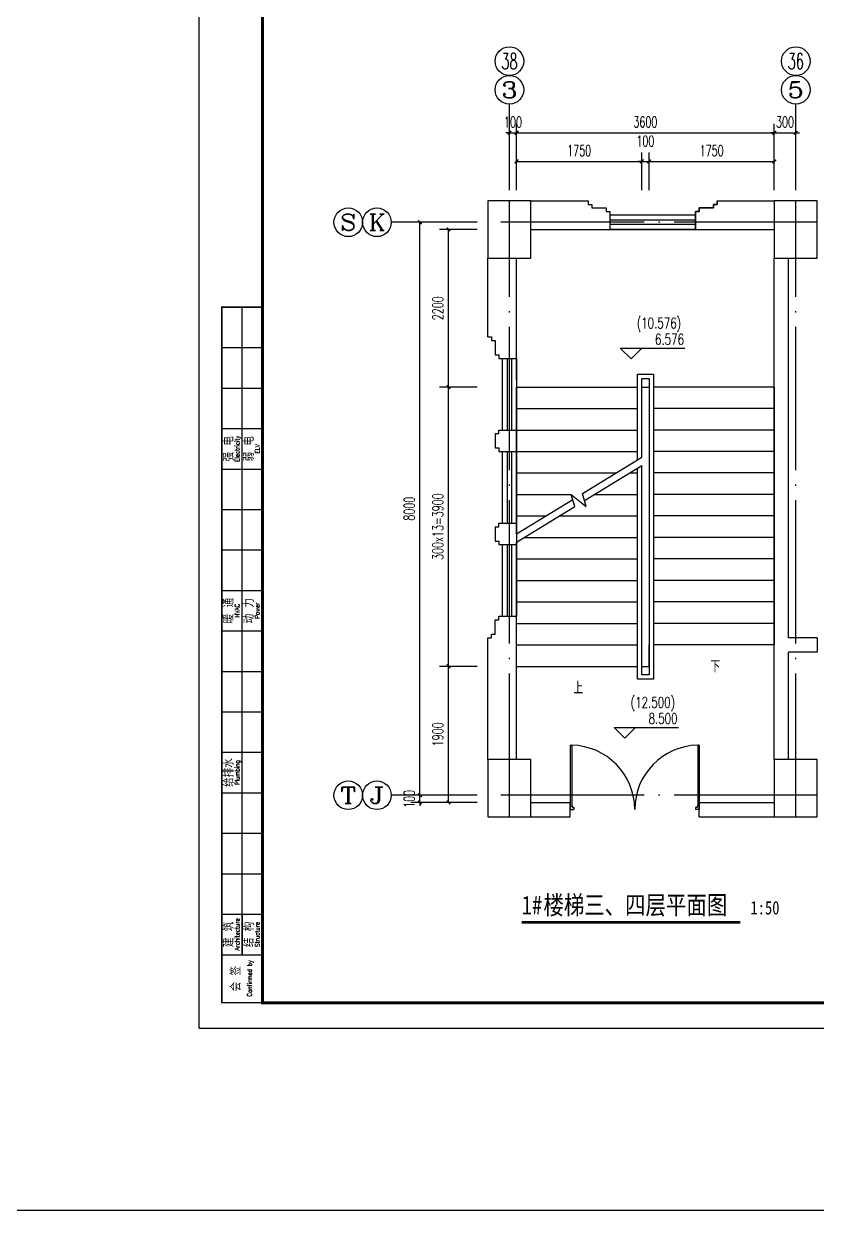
# Model space of a CAD drawing. Extents: x 239268 to 489116, y -316056 to -246175.
# Drawn here: x 305371 to 316456, y -278420 to -261853 of the extents above; entities that cross this region are included whole.
import ezdxf
from ezdxf.enums import TextEntityAlignment as Align

# ---------------------------------------------------------------- set-up
doc = ezdxf.new("R2010")
doc.units = 0
doc.header["$LTSCALE"] = 1000
doc.header["$MEASUREMENT"] = 0
doc.linetypes.add('DOTE', pattern=[2.42, 2, -0.2, 0.02, -0.2])
doc.layers.get('0').update_dxf_attribs({"linetype": 'CONTINUOUS'})
doc.layers.get('Defpoints').update_dxf_attribs({"color": 6, "linetype": 'CONTINUOUS'})
for name, color, linetype in [('3-liang-s', 120, 'CONTINUOUS'), ('A-墙线', 2, 'CONTINUOUS'), ('A-外窗', 145, 'CONTINUOUS'), ('A-门', 167, 'CONTINUOUS'), ('AXIS', 3, 'CONTINUOUS'), ('AXIS_TEXT', 7, 'CONTINUOUS'), ('COLUMN', 2, 'CONTINUOUS'), ('DIM_ELEV', 3, 'CONTINUOUS'), ('DIM_SYMB', 3, 'CONTINUOUS'), ('DOTE', 26, 'DOTE'), ('PUB_TEXT', 7, 'CONTINUOUS'), ('STAIR', 4, 'CONTINUOUS'), ('图框', 85, 'CONTINUOUS')]:
    doc.layers.add(name, color=color, linetype=linetype)
doc.styles.add('_TCH_AXIS', font='COMPLEX', dxfattribs={"bigfont": 'GBCBIG'})
doc.styles.add('_TCH_DIM', font='SIMPLEX', dxfattribs={"bigfont": 'GBCBIG'})
doc.styles.add('COMPLEX', font='COMPLEX')
doc.styles.add('DIM_FONT', font='SIMPLEX.shx', dxfattribs={"width": 0.65})
doc.styles.add('TKZ2_tjkts.shx', font='tjromant.shx', dxfattribs={"bigfont": 'tjkts.shx'})
doc.styles.add('房间名称', font='SIMHEI.TTF', dxfattribs={"width": 0.8})
doc.dimstyles.new('DIMN50', dxfattribs={"dimscale": 0.5, "dimtxt": 300, "dimasz": 100, "dimexe": 250, "dimexo": 300, "dimgap": 150, "dimtad": 1, "dimdec": 0, "dimzin": 0, "dimdsep": 46, "dimtxsty": 'DIM_FONT', "dimblk": 'ARCHTICK', "dimcen": 0.09, "dimclrt": 7, "dimazin": 2, "dimtfac": 1, "dimtdec": 0, "dimtix": 1, "dimtmove": 2, "dimatfit": 3, "dimfxl": 0, "dimtolj": 1, "dimtzin": 0, "dimarcsym": 0})

# ---------------------------------------------------------------- blocks, each defined once
blk = doc.blocks.new('m1800')
at = {"layer": 'A-墙线'}
for p, q in [((-900, -100), (-900, 100)), ((900, -100), (900, 100))]:
    blk.add_line(p, q, dxfattribs=at)
at = {"layer": 'A-门'}
for p, q in [((-900, 900), (-900, 0)), ((-900, 900), (-880, 900)), ((-880, 900), (-880, 50)), ((880, 900), (880, 50)), ((900, 900), (880, 900)), ((900, 900), (900, 0)), ((-900, 50), (-870, 50)), ((-900, 0), (-850, 0)), ((-870, 50), (-870, 30)), ((-870, 30), (-850, 30)), ((-850, 30), (-850, 0)), ((850, 30), (850, 0)), ((870, 30), (850, 30)), ((900, 0), (850, 0)), ((870, 50), (870, 30)), ((900, 50), (870, 50))]:
    blk.add_line(p, q, dxfattribs=at)
for centre, start, end in [((-900, 0), 0, 88.7267), ((900, 0), 91.2733, 180)]:
    blk.add_arc(centre, 900, start, end, dxfattribs=at)
blk = doc.blocks.new('TJAD_TK_A0')
at = {"layer": '图框'}
for p, q in [((973, -441.7), (973, 399.3)), ((990, -412.7), (990, -156.7)), ((982, -172.7), (998, -172.7)), ((982, -188.7), (998, -188.7)), ((982, -204.7), (998, -204.7)), ((982, -220.7), (998, -220.7)), ((982, -236.7), (998, -236.7)), ((982, -252.7), (998, -252.7)), ((982, -268.7), (998, -268.7)), ((982, -284.7), (998, -284.7)), ((982, -300.7), (998, -300.7)), ((982, -316.7), (998, -316.7)), ((982, -332.7), (998, -332.7)), ((982, -348.7), (998, -348.7)), ((982, -364.7), (998, -364.7)), ((982, -380.7), (998, -380.7)), ((982, -396.7), (998, -396.7)), ((990, -396.7), (990, -412.7)), ((982, -412.7), (998, -412.7)), ((973, -441.7), (2162, -441.7))]:
    blk.add_line(p, q, dxfattribs=at)
at = {"layer": '图框', "const_width": 1.2}
blk.add_lwpolyline([(2152, -431.7), (2152, 389.3), (998, 389.3), (998, -431.7)], close=True, dxfattribs=at)
at = {"layer": '图框', "const_width": 0.6}
blk.add_lwpolyline([(998, -431.7), (982, -431.7), (982, -156.7), (998, -156.7)], dxfattribs=at)
at = {"layer": '图框', "style": 'TKZ2_tjkts.shx'}
for s, p in [('强 电', (984.79, -212.7)), ('弱 电', (992.79, -212.7)), ('暖 通', (984.79, -276.7)), ('动 力', (992.79, -276.7)), ('给排水', (984.79, -340.7)), ('建 筑', (984.79, -404.7)), ('结 构', (992.79, -404.7)), ('会 签', (987.62, -422.2))]:
    blk.add_text(s, height=3.6, rotation=90, dxfattribs=at).set_placement(p, align=Align.MIDDLE_CENTER)
at = {"layer": '图框', "style": 'TKZ2_tjkts.shx', "width": 0.8}
for s, p in [('Electricity', (988.02, -212.7)), ('ELV', (996.02, -212.7)), ('HVAC', (988.02, -276.7)), ('Power', (996.02, -276.7)), ('Plumbing', (988.02, -340.7)), ('Architecture', (988.02, -404.7)), ('Structure', (996.02, -404.7)), ('Confirmed by', (992.95, -422.09))]:
    blk.add_text(s, height=1.8, rotation=90, dxfattribs=at).set_placement(p, align=Align.MIDDLE_CENTER)
blk = doc.blocks.new('_ArchTick')
at = {"color": 0, "linetype": 'ByBlock', "const_width": 0.4}
blk.add_lwpolyline([(-0.5, -0.5), (0.5, 0.5)], dxfattribs=at)
blk = doc.blocks.new('*D60')
at = {"layer": 'AXIS', "color": 0, "lineweight": -2}
for p, q in [((312256, -264175), (312256, -263650)), ((314006, -264175), (314006, -263650)), ((312256, -263775), (314006, -263775))]:
    blk.add_line(p, q, dxfattribs=at)
at = {"layer": 'Defpoints', "color": 0}
for p in [(314006, -263775), (312256, -264325), (314006, -264325)]:
    blk.add_point(p, dxfattribs=at)
at = {"layer": 'AXIS', "color": 0, "lineweight": -2, "xscale": 50, "yscale": 50, "zscale": 50, "rotation": 180}
blk.add_blockref('_ArchTick', (312256, -263775), dxfattribs=at)
at = {"layer": 'AXIS', "color": 0, "lineweight": -2, "xscale": 50, "yscale": 50, "zscale": 50}
blk.add_blockref('_ArchTick', (314006, -263775), dxfattribs=at)
at = {"layer": 'AXIS', "color": 7, "insert": (313131, -263625), "char_height": 150, "attachment_point": 5, "style": 'DIM_FONT'}
blk.add_mtext('\\A1;1750', dxfattribs=at)
blk = doc.blocks.new('*D61')
at = {"layer": 'AXIS', "color": 0, "lineweight": -2}
for p, q in [((314006, -264175), (314006, -263650)), ((314106, -264175), (314106, -263650)), ((314006, -263775), (313956, -263775)), ((314006, -263775), (314106, -263775)), ((314106, -263775), (314156, -263775))]:
    blk.add_line(p, q, dxfattribs=at)
at = {"layer": 'Defpoints', "color": 0}
for p in [(314106, -263775), (314006, -264325), (314106, -264325)]:
    blk.add_point(p, dxfattribs=at)
at = {"layer": 'AXIS', "color": 0, "lineweight": -2, "xscale": 50, "yscale": 50, "zscale": 50}
blk.add_blockref('_ArchTick', (314006, -263775), dxfattribs=at)
at = {"layer": 'AXIS', "color": 0, "lineweight": -2, "xscale": 50, "yscale": 50, "zscale": 50, "rotation": 180}
blk.add_blockref('_ArchTick', (314106, -263775), dxfattribs=at)
at = {"layer": 'AXIS', "color": 7, "insert": (314056, -263492), "char_height": 150, "attachment_point": 5, "style": 'DIM_FONT'}
blk.add_mtext('\\A1;100', dxfattribs=at)
blk = doc.blocks.new('*D62')
at = {"layer": 'AXIS', "color": 0, "lineweight": -2}
for p, q in [((314106, -264175), (314106, -263650)), ((315856, -264175), (315856, -263650)), ((314106, -263775), (315856, -263775))]:
    blk.add_line(p, q, dxfattribs=at)
at = {"layer": 'Defpoints', "color": 0}
for p in [(315856, -263775), (314106, -264325), (315856, -264325)]:
    blk.add_point(p, dxfattribs=at)
at = {"layer": 'AXIS', "color": 0, "lineweight": -2, "xscale": 50, "yscale": 50, "zscale": 50, "rotation": 180}
blk.add_blockref('_ArchTick', (314106, -263775), dxfattribs=at)
at = {"layer": 'AXIS', "color": 0, "lineweight": -2, "xscale": 50, "yscale": 50, "zscale": 50}
blk.add_blockref('_ArchTick', (315856, -263775), dxfattribs=at)
at = {"layer": 'AXIS', "color": 7, "insert": (314981, -263625), "char_height": 150, "attachment_point": 5, "style": 'DIM_FONT'}
blk.add_mtext('\\A1;1750', dxfattribs=at)
blk = doc.blocks.new('*D63')
at = {"layer": 'AXIS', "color": 0, "lineweight": -2}
for p, q in [((312156, -263375), (312106, -263375)), ((312156, -264175), (312156, -263250)), ((312156, -263375), (312256, -263375)), ((312256, -264175), (312256, -263250)), ((312256, -263375), (312306, -263375))]:
    blk.add_line(p, q, dxfattribs=at)
at = {"layer": 'Defpoints', "color": 0}
for p in [(312256, -263375), (312156, -264325), (312256, -264325)]:
    blk.add_point(p, dxfattribs=at)
at = {"layer": 'AXIS', "color": 0, "lineweight": -2, "xscale": 50, "yscale": 50, "zscale": 50}
blk.add_blockref('_ArchTick', (312156, -263375), dxfattribs=at)
at = {"layer": 'AXIS', "color": 0, "lineweight": -2, "xscale": 50, "yscale": 50, "zscale": 50, "rotation": 180}
blk.add_blockref('_ArchTick', (312256, -263375), dxfattribs=at)
at = {"layer": 'AXIS', "color": 7, "insert": (312206, -263225), "char_height": 150, "attachment_point": 5, "style": 'DIM_FONT'}
blk.add_mtext('\\A1;100', dxfattribs=at)
blk = doc.blocks.new('*D64')
at = {"layer": 'AXIS', "color": 0, "lineweight": -2}
for p, q in [((312256, -264175), (312256, -263250)), ((312256, -263375), (315856, -263375)), ((315856, -264175), (315856, -263250))]:
    blk.add_line(p, q, dxfattribs=at)
at = {"layer": 'Defpoints', "color": 0}
for p in [(315856, -263375), (312256, -264325), (315856, -264325)]:
    blk.add_point(p, dxfattribs=at)
at = {"layer": 'AXIS', "color": 0, "lineweight": -2, "xscale": 50, "yscale": 50, "zscale": 50, "rotation": 180}
blk.add_blockref('_ArchTick', (312256, -263375), dxfattribs=at)
at = {"layer": 'AXIS', "color": 0, "lineweight": -2, "xscale": 50, "yscale": 50, "zscale": 50}
blk.add_blockref('_ArchTick', (315856, -263375), dxfattribs=at)
at = {"layer": 'AXIS', "color": 7, "insert": (314056, -263225), "char_height": 150, "attachment_point": 5, "style": 'DIM_FONT'}
blk.add_mtext('\\A1;3600', dxfattribs=at)
blk = doc.blocks.new('*D65')
at = {"layer": 'AXIS', "color": 0, "lineweight": -2}
for p, q in [((315856, -263375), (315806, -263375)), ((315856, -264175), (315856, -263250)), ((315856, -263375), (316156, -263375)), ((316156, -264175), (316156, -263250)), ((316156, -263375), (316206, -263375))]:
    blk.add_line(p, q, dxfattribs=at)
at = {"layer": 'Defpoints', "color": 0}
for p in [(316156, -263375), (315856, -264325), (316156, -264325)]:
    blk.add_point(p, dxfattribs=at)
at = {"layer": 'AXIS', "color": 0, "lineweight": -2, "xscale": 50, "yscale": 50, "zscale": 50}
blk.add_blockref('_ArchTick', (315856, -263375), dxfattribs=at)
at = {"layer": 'AXIS', "color": 0, "lineweight": -2, "xscale": 50, "yscale": 50, "zscale": 50, "rotation": 180}
blk.add_blockref('_ArchTick', (316156, -263375), dxfattribs=at)
at = {"layer": 'AXIS', "color": 7, "insert": (316006, -263225), "char_height": 150, "attachment_point": 5, "style": 'DIM_FONT'}
blk.add_mtext('\\A1;300', dxfattribs=at)
blk = doc.blocks.new('*D70')
at = {"layer": 'AXIS', "color": 0, "lineweight": -2}
for p, q in [((311706, -270825), (311181, -270825)), ((311306, -272725), (311306, -270825)), ((311706, -272725), (311181, -272725))]:
    blk.add_line(p, q, dxfattribs=at)
at = {"layer": 'Defpoints', "color": 0}
for p in [(311306, -270825), (311856, -270825), (311856, -272725)]:
    blk.add_point(p, dxfattribs=at)
at = {"layer": 'AXIS', "color": 0, "lineweight": -2, "xscale": 50, "yscale": 50, "zscale": 50}
for p, rotation in [((311306, -270825), 90), ((311306, -272725), 270)]:
    blk.add_blockref('_ArchTick', p, dxfattribs=dict(at, rotation=rotation))
at = {"layer": 'AXIS', "color": 7, "insert": (311156, -271775), "char_height": 150, "attachment_point": 5, "rotation": 90, "style": 'DIM_FONT'}
blk.add_mtext('\\A1;1900', dxfattribs=at)
blk = doc.blocks.new('*D71')
at = {"layer": 'AXIS', "color": 0, "lineweight": -2}
for p, q in [((311706, -266925), (311181, -266925)), ((311306, -270825), (311306, -266925)), ((311706, -270825), (311181, -270825))]:
    blk.add_line(p, q, dxfattribs=at)
at = {"layer": 'Defpoints', "color": 0}
for p in [(311306, -266925), (311856, -266925), (311856, -270825)]:
    blk.add_point(p, dxfattribs=at)
at = {"layer": 'AXIS', "color": 0, "lineweight": -2, "xscale": 50, "yscale": 50, "zscale": 50}
for p, rotation in [((311306, -266925), 90), ((311306, -270825), 270)]:
    blk.add_blockref('_ArchTick', p, dxfattribs=dict(at, rotation=rotation))
at = {"layer": 'AXIS', "color": 7, "insert": (311156, -268875), "char_height": 150, "attachment_point": 5, "rotation": 90, "style": 'DIM_FONT'}
blk.add_mtext('\\A1;300x13=3900', dxfattribs=at)
blk = doc.blocks.new('*D72')
at = {"layer": 'AXIS', "color": 0, "lineweight": -2}
for p, q in [((311706, -264725), (311181, -264725)), ((311306, -266925), (311306, -264725)), ((311706, -266925), (311181, -266925))]:
    blk.add_line(p, q, dxfattribs=at)
at = {"layer": 'Defpoints', "color": 0}
for p in [(311306, -264725), (311856, -264725), (311856, -266925)]:
    blk.add_point(p, dxfattribs=at)
at = {"layer": 'AXIS', "color": 0, "lineweight": -2, "xscale": 50, "yscale": 50, "zscale": 50}
for p, rotation in [((311306, -264725), 90), ((311306, -266925), 270)]:
    blk.add_blockref('_ArchTick', p, dxfattribs=dict(at, rotation=rotation))
at = {"layer": 'AXIS', "color": 7, "insert": (311156, -265825), "char_height": 150, "attachment_point": 5, "rotation": 90, "style": 'DIM_FONT'}
blk.add_mtext('\\A1;2200', dxfattribs=at)
blk = doc.blocks.new('*D73')
at = {"layer": 'AXIS', "color": 0, "lineweight": -2}
for p, q in [((311706, -272625), (310781, -272625)), ((310906, -272625), (310906, -272575)), ((310906, -272725), (310906, -272625)), ((311706, -272725), (310781, -272725)), ((310906, -272725), (310906, -272775))]:
    blk.add_line(p, q, dxfattribs=at)
at = {"layer": 'Defpoints', "color": 0}
for p in [(310906, -272625), (311856, -272625), (311856, -272725)]:
    blk.add_point(p, dxfattribs=at)
at = {"layer": 'AXIS', "color": 0, "lineweight": -2, "xscale": 50, "yscale": 50, "zscale": 50}
for p, rotation in [((310906, -272625), 270), ((310906, -272725), 90)]:
    blk.add_blockref('_ArchTick', p, dxfattribs=dict(at, rotation=rotation))
at = {"layer": 'AXIS', "color": 7, "insert": (310756, -272675), "char_height": 150, "attachment_point": 5, "rotation": 90, "style": 'DIM_FONT'}
blk.add_mtext('\\A1;100', dxfattribs=at)
blk = doc.blocks.new('*D74')
at = {"layer": 'AXIS', "color": 0, "lineweight": -2}
for p, q in [((311706, -264625), (310781, -264625)), ((310906, -272625), (310906, -264625)), ((311706, -272625), (310781, -272625))]:
    blk.add_line(p, q, dxfattribs=at)
at = {"layer": 'Defpoints', "color": 0}
for p in [(310906, -264625), (311856, -264625), (311856, -272625)]:
    blk.add_point(p, dxfattribs=at)
at = {"layer": 'AXIS', "color": 0, "lineweight": -2, "xscale": 50, "yscale": 50, "zscale": 50}
for p, rotation in [((310906, -264625), 90), ((310906, -272625), 270)]:
    blk.add_blockref('_ArchTick', p, dxfattribs=dict(at, rotation=rotation))
at = {"layer": 'AXIS', "color": 7, "insert": (310756, -268625), "char_height": 150, "attachment_point": 5, "rotation": 90, "style": 'DIM_FONT'}
blk.add_mtext('\\A1;8000', dxfattribs=at)
blk = doc.blocks.new('_AXISO')
blk.add_circle((0, 0), 0.5)
at = {"layer": 'AXIS_TEXT', "style": 'COMPLEX', "width": 1.041667}
blk.add_attdef('A', text='', height=0.56, dxfattribs=at).set_placement((-0.25, -0.28), (0.25, -0.28), align=Align.FIT)

msp = doc.modelspace()

# ---------------------------------------------------------------- linework, layer by layer
at = {"layer": '3-liang-s'}
msp.add_lwpolyline([(312456.5, -264325.3), (313256.5, -264325.2), (313256.5, -264375.3), (313306.5, -264375.3), (313306.5, -264425.3), (313506.5, -264425.3), (313506.5, -264475.3), (313556.5, -264475.3), (313556.5, -264725.3), (314756.5, -264725.3), (314756.5, -264475.3), (314806.5, -264475.3), (314806.5, -264425.3), (315006.5, -264425.3), (315006.5, -264375.3), (315056.5, -264375.3), (315056.5, -264325.3), (315856.5, -264325.2)], dxfattribs=at)
at = {"layer": 'A-墙线'}
for p, q in [((312456.5, -264325.3), (313256.5, -264325.3)), ((313256.5, -264325.3), (313256.5, -264375.3)), ((313256.5, -264375.3), (313306.5, -264375.3)), ((313306.5, -264375.3), (313306.5, -264425.3)), ((315006.5, -264375.3), (315006.5, -264425.3)), ((315056.5, -264375.3), (315006.5, -264375.3)), ((315056.5, -264325.3), (315856.5, -264325.3)), ((315056.5, -264325.3), (315056.5, -264375.3)), ((313306.5, -264425.3), (313506.5, -264425.3)), ((313506.5, -264425.3), (313506.5, -264475.3)), ((313506.5, -264475.3), (313556.5, -264475.3)), ((313556.5, -264475.3), (313556.5, -264725.3)), ((314806.5, -264475.3), (314756.5, -264475.3)), ((314756.5, -264475.3), (314756.5, -264725.3)), ((314806.5, -264425.3), (314806.5, -264475.3)), ((315006.5, -264425.3), (314806.5, -264425.3)), ((312456.5, -264725.3), (313556.5, -264725.3)), ((314756.5, -264725.3), (315856.5, -264725.3)), ((311856.5, -266225.3), (311856.5, -265125.3)), ((312256.5, -266825.3), (312256.5, -265125.3)), ((315856.5, -272125.3), (315856.5, -265125.2)), ((316056.5, -270425.3), (316056.5, -265125.2)), ((311856.5, -266225.3), (311906.5, -266225.3)), ((311906.5, -266225.3), (311906.5, -266275.3)), ((311906.5, -266275.3), (311956.5, -266275.3)), ((311956.5, -266275.3), (311956.5, -266475.3)), ((311956.5, -266475.3), (312006.5, -266475.3)), ((312006.5, -266475.3), (312006.5, -266525.3)), ((312006.5, -266525.3), (312256.5, -266525.3)), ((312006.5, -267575.3), (312006.5, -267525.3)), ((312006.5, -267525.3), (312256.5, -267525.3)), ((312256.5, -267525.3), (312256.5, -267825.3)), ((311956.5, -267575.3), (311956.5, -267775.3)), ((311956.5, -267575.3), (312006.5, -267575.3)), ((311956.5, -267775.3), (312006.5, -267775.3)), ((312006.5, -267775.3), (312006.5, -267825.3)), ((312006.5, -267825.3), (312256.5, -267825.3)), ((311956.5, -268875.3), (311956.5, -269075.3)), ((311956.5, -268875.3), (312006.5, -268875.3)), ((312006.5, -268875.3), (312006.5, -268825.3)), ((312006.5, -268825.3), (312256.5, -268825.3)), ((312256.5, -268825.3), (312256.5, -269125.3)), ((311956.5, -269075.3), (312006.5, -269075.3)), ((312006.5, -269075.3), (312006.5, -269125.3)), ((312006.5, -269125.3), (312256.5, -269125.3)), ((311956.5, -270175.3), (312006.5, -270175.3)), ((311956.5, -270375.3), (311956.5, -270175.3)), ((312006.5, -270175.3), (312006.5, -270125.3)), ((312006.5, -270125.3), (312256.5, -270125.3)), ((312256.5, -272125.3), (312256.5, -270125.3)), ((311856.5, -272125.3), (311856.5, -270425.3)), ((311856.5, -270425.3), (311906.5, -270425.3)), ((311906.5, -270375.3), (311956.5, -270375.3)), ((311906.5, -270425.3), (311906.5, -270375.3)), ((316456.5, -270425.3), (316056.5, -270425.3)), ((316056.5, -272125.3), (316056.5, -270625.3)), ((316456.5, -270625.3), (316056.5, -270625.3)), ((312456.5, -272725.3), (313006.5, -272725.3)), ((314806.5, -272725.3), (315856.5, -272725.3)), ((312456.5, -272925.3), (313006.5, -272925.3)), ((314806.5, -272925.3), (315856.5, -272925.3)), ((253089.6, -278419.5), (489115.8, -278419.5))]:
    msp.add_line(p, q, dxfattribs=at)
at = {"layer": 'A-外窗'}
for p, q in [((314756.5, -264525.3), (313556.5, -264525.3)), ((314756.5, -264595.3), (313556.5, -264595.3)), ((314756.5, -264655.3), (313556.5, -264655.3)), ((314756.5, -264725.3), (313556.5, -264725.3)), ((312056.5, -266525.3), (312056.5, -267525.3)), ((312126.5, -266525.3), (312126.5, -267525.3)), ((312186.5, -266525.3), (312186.5, -267525.3)), ((312256.5, -266525.3), (312256.5, -267525.3)), ((312056.5, -267825.3), (312056.5, -268825.3)), ((312126.5, -267825.3), (312126.5, -268825.3)), ((312186.5, -267825.3), (312186.5, -268825.3)), ((312256.5, -267825.3), (312256.5, -268825.3)), ((312056.5, -269125.3), (312056.5, -270125.3)), ((312126.5, -269125.3), (312126.5, -270125.3)), ((312186.5, -269125.3), (312186.5, -270125.3)), ((312256.5, -269125.3), (312256.5, -270125.3))]:
    msp.add_line(p, q, dxfattribs=at)
at = {"layer": 'AXIS'}
for p, q in [((312156.5, -262575.3), (312156.5, -262575.3)), ((316156.5, -262575.3), (316156.5, -262575.3)), ((312156.5, -264175.3), (312156.5, -262975.3)), ((316156.5, -264175.3), (316156.5, -262975.3)), ((310104.7, -264625.3), (310104.7, -264625.3)), ((311706.5, -264625.3), (310504.7, -264625.3)), ((310104.7, -272625.3), (310104.7, -272625.3)), ((311706.5, -272625.3), (310504.7, -272625.3))]:
    msp.add_line(p, q, dxfattribs=at)
at = {"layer": 'COLUMN'}
for p, q in [((312456.5, -264325.3), (311856.5, -264325.3)), ((311856.5, -264325.3), (311856.5, -265125.3)), ((312456.5, -265125.3), (312456.5, -264325.3)), ((316456.5, -264325.3), (315856.5, -264325.3)), ((315856.5, -264325.3), (315856.5, -265125.2)), ((316456.5, -265125.2), (316456.5, -264325.3)), ((311856.5, -265125.3), (312456.5, -265125.3)), ((315856.5, -265125.2), (316456.5, -265125.2)), ((312456.5, -272125.3), (311856.5, -272125.3)), ((311856.5, -272125.3), (311856.5, -272925.3)), ((312456.5, -272925.3), (312456.5, -272125.3)), ((316456.5, -272125.3), (315856.5, -272125.3)), ((315856.5, -272125.3), (315856.5, -272925.3)), ((316456.5, -272925.3), (316456.5, -272125.3)), ((311856.5, -272925.3), (312456.5, -272925.3)), ((315856.5, -272925.3), (316456.5, -272925.3))]:
    msp.add_line(p, q, dxfattribs=at)
at = {"layer": 'Defpoints'}
msp.add_line((316456.5, -270425.3), (316456.5, -270625.3), dxfattribs=at)
at = {"layer": 'DIM_ELEV'}
for p, q in [((313854.6, -266532.1), (313704.6, -266382.1)), ((313704.6, -266382.1), (314604.6, -266382.1)), ((313854.6, -266532.1), (314004.6, -266382.1)), ((313769.5, -271827.8), (313619.5, -271677.8)), ((313619.5, -271677.8), (314519.5, -271677.8)), ((313769.5, -271827.8), (313919.5, -271677.8))]:
    msp.add_line(p, q, dxfattribs=at)
at = {"layer": 'DIM_SYMB'}
for points in [[(315011.5, -270525.3, 0, 0, 0), (315011.5, -265720.4, 0, 0, 0), (313101.5, -265720.4, 0, 0, 0), (313101.5, -268100.4, 40, 0, 0), (313101.5, -268250.4, 0, 0, 0)], [(313101.5, -270825.3, 0, 0, 0), (313101.5, -268867.8, 40, 0, 0), (313101.5, -268717.8, 0, 0, 0)]]:
    msp.add_lwpolyline(points, format="xyseb", dxfattribs=at)
at = {"layer": 'DIM_SYMB', "const_width": 35}
msp.add_lwpolyline([(312329.2, -274400.5), (315382.3, -274400.5)], dxfattribs=at)
at = {"layer": 'DOTE'}
for p, q in [((312156.5, -272925.3), (312156.5, -264325.3)), ((316156.5, -272925.3), (316156.5, -264325.3)), ((316456.5, -264625.3), (311856.5, -264625.3)), ((316456.5, -272625.3), (311856.5, -272625.3))]:
    msp.add_line(p, q, dxfattribs=at)
at = {"layer": 'STAIR'}
for p, q in [((313946.5, -267940.3), (313946.5, -266745.3)), ((313946.5, -266745.3), (314166.5, -266745.3)), ((314006.5, -267903.6), (314006.5, -266805.3)), ((314006.5, -266805.3), (314106.5, -266805.3)), ((314106.5, -266805.3), (314106.5, -270945.3)), ((314166.5, -266745.3), (314166.5, -271005.3)), ((312256.5, -268975.8), (312256.5, -266925.3)), ((312256.5, -266925.3), (313946.5, -266925.3)), ((314006.5, -267903.6), (314006.5, -266925.3)), ((314006.5, -266925.3), (314106.5, -266925.3)), ((314106.5, -266925.3), (314106.5, -270525.3)), ((315856.5, -266925.3), (314166.5, -266925.3)), ((315856.5, -266925.3), (315856.5, -270525.3)), ((312256.5, -267225.3), (313946.5, -267225.3)), ((315856.5, -267225.3), (314166.5, -267225.3)), ((312256.5, -267525.3), (313946.5, -267525.3)), ((315856.5, -267525.3), (314166.5, -267525.3)), ((312256.5, -267825.3), (313946.5, -267825.3)), ((315856.5, -267825.3), (314166.5, -267825.3)), ((313176.3, -268412.2), (314006.5, -267903.6)), ((313205.7, -268511.5), (314006.5, -268020.9)), ((314006.5, -270825.3), (314006.5, -268020.9)), ((314006.5, -270945.3), (314006.5, -268020.9)), ((312256.5, -268125.3), (313644.7, -268125.3)), ((313836.1, -268125.3), (313946.5, -268125.3)), ((313946.5, -271005.3), (313946.5, -268057.6)), ((315856.5, -268125.3), (314166.5, -268125.3)), ((312256.5, -268425.3), (313019.3, -268425.3)), ((312256.5, -268975.8), (313040.2, -268495.6)), ((313069.6, -268594.9), (313018.9, -268423.8)), ((313018.9, -268423.8), (313229.4, -268591.3)), ((313229.4, -268591.3), (313176.3, -268412.2)), ((313346.4, -268425.3), (313946.5, -268425.3)), ((315856.5, -268425.3), (314166.5, -268425.3)), ((312256.5, -269093.1), (313069.6, -268594.9)), ((312256.5, -268725.3), (312665.4, -268725.3)), ((312856.8, -268725.3), (313946.5, -268725.3)), ((315856.5, -268725.3), (314166.5, -268725.3)), ((312367.2, -269025.3), (313946.5, -269025.3)), ((315856.5, -269025.3), (314166.5, -269025.3)), ((312256.5, -270825.3), (312256.5, -269093.1)), ((312256.5, -269325.3), (313946.5, -269325.3)), ((315856.5, -269325.3), (314166.5, -269325.3)), ((312256.5, -269625.3), (313946.5, -269625.3)), ((315856.5, -269625.3), (314166.5, -269625.3)), ((312256.5, -269925.3), (313946.5, -269925.3)), ((315856.5, -269925.3), (314166.5, -269925.3)), ((312256.5, -270225.3), (313946.5, -270225.3)), ((315856.5, -270225.3), (314166.5, -270225.3)), ((312256.5, -270525.3), (313946.5, -270525.3)), ((314106.5, -270825.3), (314106.5, -270525.3)), ((315856.5, -270525.3), (314166.5, -270525.3)), ((312256.5, -270825.3), (313946.5, -270825.3)), ((314006.5, -270825.3), (314106.5, -270825.3)), ((314166.5, -271005.3), (313946.5, -271005.3)), ((314106.5, -270945.3), (314006.5, -270945.3))]:
    msp.add_line(p, q, dxfattribs=at)
at = {"layer": '图框', "color": 1}
msp.add_lwpolyline([(308705, -246528.2), (346633.4, -246528.2), (346633.4, -275521.9), (308705, -275521.9)], close=True, dxfattribs=at)

# ---------------------------------------------------------------- block references
at = {"layer": 'A-门'}
msp.add_blockref('m1800', (313906.5, -272825.3), dxfattribs=at)
at = {"layer": 'AXIS'}
ref = msp.add_blockref('_AXISO', (312156.5, -262375.3), dxfattribs=dict(at, xscale=400, yscale=400, zscale=400))
ref.add_attrib('A', '38', dxfattribs={"layer": 'AXIS_TEXT', "height": 226.27, "style": '_TCH_AXIS', "width": 0.636364}).set_placement((312043.3, -262488.4), (312269.6, -262488.4), align=Align.FIT)
ref = msp.add_blockref('_AXISO', (316156.5, -262375.3), dxfattribs=dict(at, xscale=400, yscale=400, zscale=400))
ref.add_attrib('A', '36', dxfattribs={"layer": 'AXIS_TEXT', "height": 226.27, "style": '_TCH_AXIS', "width": 0.636364}).set_placement((316043.3, -262488.4), (316269.6, -262488.4), align=Align.FIT)
ref = msp.add_blockref('_AXISO', (312156.5, -262775.3), dxfattribs=dict(at, xscale=400, yscale=400, zscale=400))
ref.add_attrib('A', '3', dxfattribs={"layer": 'AXIS_TEXT', "height": 226.3, "style": '_TCH_AXIS', "width": 1.5}).set_placement((312043.3, -262888.4), (312269.6, -262888.4), align=Align.FIT)
ref = msp.add_blockref('_AXISO', (316156.5, -262775.3), dxfattribs=dict(at, xscale=400, yscale=400, zscale=400))
ref.add_attrib('A', '5', dxfattribs={"layer": 'AXIS_TEXT', "height": 226.3, "style": '_TCH_AXIS', "width": 1.5}).set_placement((316043.3, -262888.4), (316269.6, -262888.4), align=Align.FIT)
ref = msp.add_blockref('_AXISO', (309904.7, -264625.3), dxfattribs=dict(at, xscale=400, yscale=400, zscale=400))
ref.add_attrib('A', 'S', dxfattribs={"layer": 'AXIS_TEXT', "height": 226.3, "style": '_TCH_AXIS', "width": 1.5}).set_placement((309791.6, -264738.4), (310017.8, -264738.4), align=Align.FIT)
ref = msp.add_blockref('_AXISO', (310304.7, -264625.3), dxfattribs=dict(at, xscale=400, yscale=400, zscale=400))
ref.add_attrib('A', 'K', dxfattribs={"layer": 'AXIS_TEXT', "height": 226.3, "style": '_TCH_AXIS', "width": 1.105263}).set_placement((310191.6, -264738.4), (310417.8, -264738.4), align=Align.FIT)
ref = msp.add_blockref('_AXISO', (309904.7, -272625.3), dxfattribs=dict(at, xscale=400, yscale=400, zscale=400))
ref.add_attrib('A', 'T', dxfattribs={"layer": 'AXIS_TEXT', "height": 226.3, "style": '_TCH_AXIS', "width": 1.4}).set_placement((309791.6, -272738.4), (310017.8, -272738.4), align=Align.FIT)
ref = msp.add_blockref('_AXISO', (310304.7, -272625.3), dxfattribs=dict(at, xscale=400, yscale=400, zscale=400))
ref.add_attrib('A', 'J', dxfattribs={"layer": 'AXIS_TEXT', "height": 226.3, "style": '_TCH_AXIS', "width": 1.909091}).set_placement((310191.6, -272738.4), (310417.8, -272738.4), align=Align.FIT)
at = {"layer": '图框', "xscale": 35.31510107015492, "yscale": 35.31510107015492, "zscale": 35.31510107015458}
msp.add_blockref('TJAD_TK_A0', (273460.5, -260276.3), dxfattribs=at)

# ---------------------------------------------------------------- texts
at = {"layer": 'PUB_TEXT'}
for s, height, style, width, p in [('(10.576)', 148.75, '_TCH_DIM', 0.705882, (313934.6, -266107.1)), ('6.576', 148.75, '_TCH_DIM', 0.705882, (314189.6, -266332.1)), ('(12.500)', 148.75, '_TCH_DIM', 0.705882, (313849.5, -271402.8)), ('8.500', 148.75, '_TCH_DIM', 0.705882, (314099.5, -271627.8)), ('楼梯三、四层平面图', 261.39, '房间名称', 0.8, (312631.6, -274289.1)), ('1#', 261.39, '房间名称', 0.8, (312329.2, -274289.1)), ('1:50', 186.71, '房间名称', 0.8, (315522.3, -274289.1))]:
    msp.add_text(s, height=height, dxfattribs=dict(at, style=style, width=width)).set_placement(p)
at = {"layer": 'PUB_TEXT', "style": '_TCH_DIM'}
for s, p in [('下', (314964, -270910.3)), ('上', (313049.3, -271210.3))]:
    msp.add_text(s, height=168.8, dxfattribs=at).set_placement(p)

# ---------------------------------------------------------------- dimensions: what is measured, and where the dimension line sits
at = {"layer": 'AXIS'}
for p1, p2, distance, picture, middle in [((312156.5, -264325.2), (312256.5, -264325.2), 950, '*D63', (312206.5, -263225.3)), ((312256.5, -264325.2), (315856.5, -264325.2), 950, '*D64', (314056.5, -263225.3)), ((315856.5, -264325.2), (316156.5, -264325.2), 950, '*D65', (316006.5, -263225.3)), ((312256.5, -264325.3), (314006.5, -264325.3), 550, '*D60', (313131.5, -263625.3)), ((314106.5, -264325.3), (315856.5, -264325.3), 550, '*D62', (314981.5, -263625.3)), ((311856.5, -272625.3), (311856.5, -264625.3), 950, '*D74', (310756.5, -268625.2)), ((311856.5, -266925.3), (311856.5, -264725.2), 550, '*D72', (311156.5, -265825.3)), ((311856.5, -272725.2), (311856.5, -270825.3), 550, '*D70', (311156.5, -271775.3)), ((311856.5, -272725.2), (311856.5, -272625.3), 950, '*D73', (310756.5, -272675.2))]:
    dim = msp.add_aligned_dim(p1=p1, p2=p2, distance=distance, dimstyle='DIMN50', dxfattribs=at)
    dim.commit()
    dim.dimension.update_dxf_attribs({"geometry": picture, "text_midpoint": middle})
dim = msp.add_linear_dim(base=(314106.5, -263775.3), p1=(314006.5, -264325.3), p2=(314106.5, -264325.3), angle=0, dimstyle='DIMN50', dxfattribs=at)
dim.commit()
dim.dimension.update_dxf_attribs({"geometry": '*D61', "text_midpoint": (314056.5, -263491.5), "dimtype": 129})
dim = msp.add_aligned_dim(p1=(311856.5, -270825.3), p2=(311856.5, -266925.3), distance=550, text='300x13=3900', dimstyle='DIMN50', dxfattribs=at)
dim.commit()
dim.dimension.update_dxf_attribs({"geometry": '*D71', "text_midpoint": (311156.5, -268875.3)})

doc.saveas('drawing.dxf')
